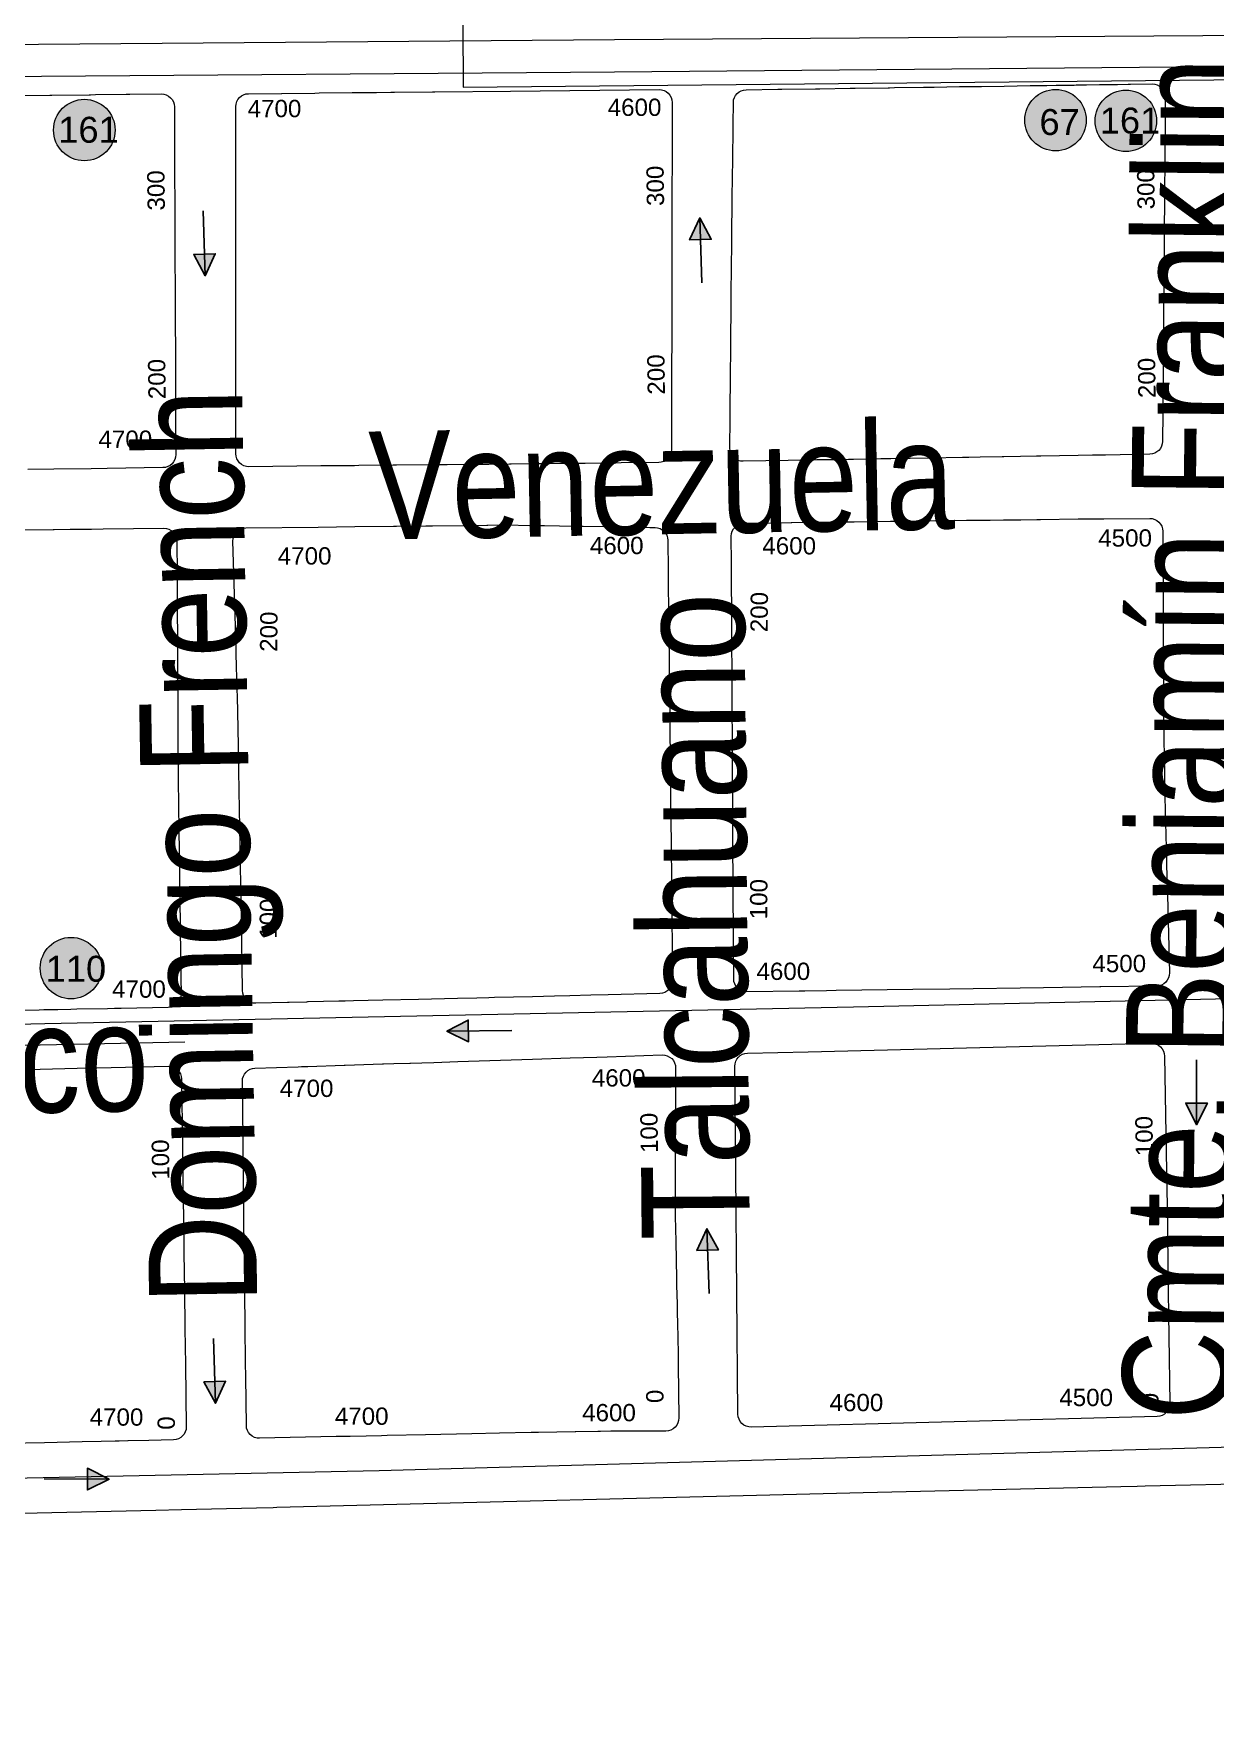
# Model space of a CAD drawing. Header units: millimetres. Extents: x 11558 to 23675, y 49449 to 61482.
# Drawn here: x 15675.9 to 15949.1, y 53271.8 to 53663.4 of the extents above; entities that cross this region are included whole.
import ezdxf

# ---------------------------------------------------------------- set-up
doc = ezdxf.new("R2010")
doc.units = ezdxf.units.MM
for name, color, linetype in [('0. plano base - nombres calles', 22, 'Continuous'), ('0. Plano Base - PLANO', 254, 'Continuous'), ('0. Plano base - sentido calles', 253, 'Continuous'), ('7. puesta en valor CC la lucila', 212, 'Continuous'), ('numeración', 7, 'Continuous')]:
    doc.layers.add(name, color=color, linetype=linetype)
for name, color, linetype, true_color in [('Linea 110 - 1 ida', 7, 'Continuous', 0x940000), ('Linea 110 - 1 Vuelta', 7, 'Continuous', 0x0000a8), ('Linea 110 - 2 Ida', 7, 'Continuous', 0xff3838), ('Linea 110 - 2 Vuelta', 7, 'Continuous', 0x3838ff), ('Linea 161 ida', 7, 'Continuous', 0xd16b6b), ('linea 161 vuelta', 7, 'Continuous', 0x9d070c), ('Linea 67 REGRESO', 7, 'Continuous', 0xe03800)]:
    doc.layers.add(name, color=color, linetype=linetype, true_color=true_color)
doc.layers.get('7. puesta en valor CC la lucila').off()
doc.styles.get("Standard").update_dxf_attribs({"font": 'arial.ttf'})

# ---------------------------------------------------------------- blocks, each defined once
blk = doc.blocks.new('MANZANAS')
at = {"layer": '0. Plano Base - PLANO', "color": 0, "linetype": 'Continuous', "lineweight": 5}
for points in [[(5636567.03, 6176104.55), (5636567.89, 6176102.86), (5636568.2, 6176102.27), (5636569.12, 6176100.47), (5636569.39, 6176099.93), (5636570.36, 6176098.03), (5636573.46, 6176091.95), (5636573.49, 6176091.89), (5636577.27, 6176084.48), (5636577.51, 6176084), (5636577.57, 6176083.89), (5636577.74, 6176083.56), (5636581.22, 6176076.73), (5636581.26, 6176076.64), (5636581.55, 6176076.06), (5636583.53, 6176072.18), (5636583.72, 6176071.82), (5636583.88, 6176071.51), (5636585.08, 6176069.14), (5636585.31, 6176068.7), (5636585.82, 6176067.7), (5636587.2, 6176064.99), (5636589.17, 6176061.11), (5636591.42, 6176056.71), (5636591.78, 6176056), (5636592.5, 6176054.58), (5636592.91, 6176053.78), (5636592.94, 6176053.73), (5636593.17, 6176053.28), (5636593.19, 6176053.23), (5636594.95, 6176049.77), (5636595.59, 6176048.53), (5636596.97, 6176045.81), (5636597.11, 6176045.55), (5636603.21, 6176033.58, -0.406878), (5636601.97, 6176029.58), (5636592.96, 6176024.7), (5636590.33, 6176023.27), (5636587.4, 6176021.68), (5636579.77, 6176017.55), (5636578.92, 6176017.09), (5636575.66, 6176015.33), (5636572.27, 6176013.49), (5636571.95, 6176013.32), (5636567.43, 6176010.87), (5636565.17, 6176009.64), (5636564.7, 6176009.39), (5636563.87, 6176008.94), (5636557.14, 6176005.29), (5636549.29, 6176001.04), (5636547.28, 6175999.96), (5636545.28, 6175998.87), (5636541.68, 6175996.92), (5636540.7, 6175996.39), (5636537.64, 6175994.73), (5636534.25, 6175992.9), (5636533, 6175992.22), (5636519.24, 6175984.76, -0.421916), (5636515.13, 6175986.04), (5636511.97, 6175992.25), (5636510.27, 6175995.6), (5636508.58, 6175998.94), (5636506.95, 6176002.15), (5636505.29, 6176005.41), (5636504.82, 6176006.32), (5636504.69, 6176006.59), (5636503.1, 6176009.72), (5636501.05, 6176013.75), (5636500.85, 6176014.14), (5636498.74, 6176018.29), (5636497.98, 6176019.8), (5636497.13, 6176021.46), (5636497.03, 6176021.67), (5636496.89, 6176021.94), (5636492.99, 6176029.61), (5636489.07, 6176037.39), (5636486.62, 6176042.25), (5636485.11, 6176045.25), (5636481.48, 6176052.42), (5636481.39, 6176052.61), (5636481.29, 6176052.8), (5636479, 6176057.35, -0.406492), (5636480.26, 6176061.35), (5636486.72, 6176064.82), (5636487.11, 6176065.03), (5636487.26, 6176065.11), (5636487.55, 6176065.27), (5636494.38, 6176068.94), (5636494.61, 6176069.07), (5636495.24, 6176069.4), (5636501.42, 6176072.73), (5636502.05, 6176073.07), (5636502.44, 6176073.28), (5636509.15, 6176076.89), (5636509.49, 6176077.07), (5636510.44, 6176077.59), (5636516.36, 6176080.77), (5636516.41, 6176080.8), (5636517.55, 6176081.41), (5636518.58, 6176081.96), (5636523.7, 6176084.72), (5636524.88, 6176085.35), (5636525.18, 6176085.52), (5636527.54, 6176086.79), (5636528.18, 6176087.13), (5636532.83, 6176089.63), (5636538.07, 6176092.45), (5636538.67, 6176092.77), (5636540.31, 6176093.66), (5636540.7, 6176093.86), (5636541.53, 6176094.31), (5636543.38, 6176095.31), (5636544.2, 6176095.75), (5636544.42, 6176095.87), (5636544.65, 6176095.99), (5636544.81, 6176096.08), (5636545.04, 6176096.2), (5636545.3, 6176096.34), (5636545.55, 6176096.47), (5636545.76, 6176096.59), (5636546.02, 6176096.73), (5636546.27, 6176096.86), (5636546.55, 6176097.01), (5636546.74, 6176097.12), (5636547.09, 6176097.3), (5636547.47, 6176097.51), (5636548.08, 6176097.84), (5636548.25, 6176097.93), (5636548.75, 6176098.19), (5636549.19, 6176098.43), (5636549.58, 6176098.64), (5636552.25, 6176100.08), (5636555.59, 6176101.87), (5636555.9, 6176102.04), (5636558.07, 6176103.21), (5636558.53, 6176103.46), (5636562.94, 6176105.83, -0.420937)], [(5636466.44, 6176050.84), (5636469.74, 6176044.46), (5636471.5, 6176041.05), (5636476.95, 6176030.52), (5636481.71, 6176021.32), (5636484.85, 6176015.24), (5636484.98, 6176014.99), (5636485.19, 6176014.59), (5636488.8, 6176007.6), (5636491.06, 6176003.23), (5636492.81, 6175999.85), (5636493.34, 6175998.81), (5636496.82, 6175992.09), (5636499.45, 6175987), (5636503.31, 6175979.54, -0.410404), (5636502.06, 6175975.51), (5636494.43, 6175971.44), (5636493.3, 6175970.84), (5636487.04, 6175967.49), (5636485.92, 6175966.9), (5636482.57, 6175965.11), (5636479.54, 6175963.49), (5636476.96, 6175962.12), (5636471.98, 6175959.47), (5636471.61, 6175959.27), (5636467.38, 6175957.02), (5636463.98, 6175955.21), (5636458.91, 6175952.51), (5636456.17, 6175951.06), (5636448.58, 6175947.02), (5636447.88, 6175946.64), (5636440.87, 6175942.91), (5636439.99, 6175942.44), (5636439.82, 6175942.36), (5636433.62, 6175939.06), (5636433.07, 6175938.77), (5636418.42, 6175930.97, -0.417046), (5636414.35, 6175932.23), (5636408, 6175944.45), (5636407.91, 6175944.62), (5636404.51, 6175951.16), (5636403.86, 6175952.41), (5636399.78, 6175960.26), (5636397.64, 6175964.38), (5636395.83, 6175967.85), (5636392.45, 6175974.35), (5636391.84, 6175975.53), (5636390.61, 6175977.9), (5636390.01, 6175979.06), (5636389.71, 6175979.64), (5636387.85, 6175983.2), (5636384.44, 6175989.78), (5636383.82, 6175990.96), (5636380.13, 6175998.07), (5636379.52, 6175999.24), (5636377.33, 6176003.46, -0.4113), (5636378.58, 6176007.49), (5636385.29, 6176011.07), (5636385.38, 6176011.11), (5636392.08, 6176014.68), (5636393.01, 6176015.18), (5636399.72, 6176018.75), (5636400.68, 6176019.26), (5636404.68, 6176021.39), (5636407.61, 6176022.95), (5636408.34, 6176023.34), (5636416.1, 6176027.47), (5636416.16, 6176027.51), (5636416.56, 6176027.72), (5636432.01, 6176035.95), (5636462.36, 6176052.11, -0.417693)], [(5636612.84, 6176015.15), (5636619.39, 6176002.68), (5636620.53, 6176000.5), (5636620.68, 6176000.23), (5636624.57, 6175992.82), (5636624.64, 6175992.67), (5636624.87, 6175992.24), (5636628.57, 6175985.2), (5636628.64, 6175985.05), (5636632.67, 6175977.39), (5636637.34, 6175968.62), (5636638.86, 6175965.86), (5636641.64, 6175960.81), (5636645.88, 6175953.12), (5636647.31, 6175950.53), (5636650.64, 6175944.49), (5636652.48, 6175941.14), (5636652.58, 6175940.96), (5636661.27, 6175925.21, -0.417367), (5636660.06, 6175921.11), (5636648.74, 6175915.03), (5636648.52, 6175914.92), (5636640.88, 6175910.81), (5636637.02, 6175908.74), (5636617.93, 6175898.49), (5636610.38, 6175894.43), (5636594.76, 6175886.04), (5636592.79, 6175884.99), (5636588.4, 6175882.63), (5636587.23, 6175882), (5636576.58, 6175876.28, -0.416692), (5636572.51, 6175877.53), (5636568.7, 6175884.76), (5636567.79, 6175886.5), (5636565.74, 6175890.39), (5636565.05, 6175891.69), (5636564.92, 6175891.94), (5636561.56, 6175898.34), (5636558.55, 6175904.04), (5636557.51, 6175906.03), (5636553.6, 6175913.45), (5636553.45, 6175913.75), (5636549.6, 6175921.06), (5636549.47, 6175921.31), (5636548.77, 6175922.63), (5636545.32, 6175929.23), (5636544.74, 6175930.28), (5636542.95, 6175933.69), (5636540.67, 6175938.02), (5636538.76, 6175941.66), (5636537.11, 6175944.8), (5636536.59, 6175945.77), (5636535.34, 6175948.15), (5636532.51, 6175953.52), (5636531.41, 6175955.63), (5636531.3, 6175955.83), (5636531.25, 6175955.92), (5636527.75, 6175962.57), (5636524.82, 6175968.14, -0.41211), (5636526.06, 6175972.18), (5636531.96, 6175975.35), (5636532.07, 6175975.4), (5636533.11, 6175975.96), (5636535.67, 6175977.34), (5636535.75, 6175977.38), (5636540.63, 6175979.99), (5636545.34, 6175982.52), (5636547.43, 6175983.64), (5636548.21, 6175984.06), (5636548.52, 6175984.22), (5636553.14, 6175986.69), (5636553.21, 6175986.73), (5636555.89, 6175988.17), (5636556.09, 6175988.28), (5636559.9, 6175990.32), (5636571.41, 6175996.49), (5636576.24, 6175999.07), (5636578.93, 6176000.52), (5636582.47, 6176002.39), (5636585.69, 6176004.14), (5636586.45, 6176004.55), (5636594.13, 6176008.66), (5636599.41, 6176011.45), (5636608.79, 6176016.41, -0.415003)], [(5636512.23, 6175960.54), (5636513.36, 6175958.42), (5636514.44, 6175956.38), (5636514.47, 6175956.33), (5636515.12, 6175955.11), (5636517.18, 6175951.24), (5636519.65, 6175946.61), (5636519.88, 6175946.18), (5636521.8, 6175942.58), (5636521.95, 6175942.3), (5636523.75, 6175938.92), (5636523.8, 6175938.81), (5636524.16, 6175938.16), (5636525.79, 6175935.08), (5636526.06, 6175934.59), (5636527.87, 6175931.18), (5636531.94, 6175923.55), (5636532.72, 6175922.09), (5636536.01, 6175915.91), (5636536.43, 6175915.13), (5636536.87, 6175914.3), (5636540.92, 6175906.71), (5636541.46, 6175905.68), (5636543.07, 6175902.67), (5636544.92, 6175899.2), (5636545.5, 6175898.1), (5636549.12, 6175891.32), (5636553.17, 6175883.71), (5636560.12, 6175870.67, -0.41033), (5636558.92, 6175866.63), (5636548.43, 6175860.86), (5636544.93, 6175858.94), (5636540.71, 6175856.62), (5636537.57, 6175854.89), (5636533.14, 6175852.45), (5636525.44, 6175848.22), (5636524.27, 6175847.57), (5636521.84, 6175846.23), (5636517.94, 6175844.09), (5636510.03, 6175839.74), (5636502.77, 6175835.75), (5636496.87, 6175832.5), (5636495.16, 6175831.56), (5636494.18, 6175831.02), (5636493.84, 6175830.83), (5636487.67, 6175827.44), (5636487.52, 6175827.36), (5636487.3, 6175827.23), (5636483.83, 6175825.32), (5636483.65, 6175825.22), (5636483.43, 6175825.11), (5636477.04, 6175821.59, -0.416474), (5636472.96, 6175822.8), (5636467.56, 6175832.78), (5636465.24, 6175837.1), (5636461.2, 6175844.57), (5636459.38, 6175847.94), (5636457.69, 6175851.06), (5636457.07, 6175852.21), (5636454.96, 6175856.13), (5636453.05, 6175859.65), (5636448.8, 6175867.52), (5636446.15, 6175872.43), (5636444.13, 6175876.17), (5636440.58, 6175882.56), (5636440.51, 6175882.69), (5636439.89, 6175883.81), (5636435.78, 6175891.18), (5636435.22, 6175892.2), (5636435.1, 6175892.41), (5636431.44, 6175898.99), (5636423.08, 6175914, -0.419528), (5636424.29, 6175918.1), (5636439.09, 6175925.99), (5636446.51, 6175929.95), (5636454.41, 6175934.16), (5636455.03, 6175934.49), (5636461, 6175937.68), (5636462.36, 6175938.4), (5636469.98, 6175942.46), (5636473.49, 6175944.33), (5636473.7, 6175944.45), (5636477.66, 6175946.56), (5636482.22, 6175948.83), (5636484.21, 6175949.82), (5636485.36, 6175950.4), (5636488.43, 6175951.93), (5636492.58, 6175954), (5636493.33, 6175954.37), (5636497.67, 6175956.53), (5636497.77, 6175956.58), (5636500.55, 6175957.97), (5636501.18, 6175958.28), (5636507.15, 6175961.26), (5636508.24, 6175961.81, -0.406556)], [(5636706.07, 6175832.88), (5636623.91, 6175787.42, -0.419234), (5636619.81, 6175788.64), (5636593.61, 6175837.97), (5636582.05, 6175859.72, -0.409702), (5636583.25, 6175863.75), (5636595.54, 6175870.52), (5636665.08, 6175908.85, -0.416351), (5636669.16, 6175907.65), (5636677.76, 6175891.78), (5636679.83, 6175887.96), (5636685.7, 6175877.06), (5636687.93, 6175872.92), (5636692.64, 6175864.14), (5636707.26, 6175836.93, -0.410551)], [(5636606.82, 6175777.52), (5636596, 6175771.84), (5636595.68, 6175771.67), (5636595.5, 6175771.58), (5636593.43, 6175770.47), (5636592.87, 6175770.17), (5636588.43, 6175767.78), (5636588.29, 6175767.71), (5636580.85, 6175763.65), (5636580.52, 6175763.46), (5636579.33, 6175762.82), (5636572.93, 6175759.32), (5636567.32, 6175756.26), (5636557.9, 6175751.12), (5636550.1, 6175746.86), (5636548.95, 6175746.23), (5636545.85, 6175744.54), (5636542.57, 6175742.75), (5636539.73, 6175741.2), (5636524.2, 6175732.72, -0.415965), (5636520.12, 6175733.93), (5636517.47, 6175738.86), (5636514.8, 6175743.84), (5636513.27, 6175746.67), (5636513.2, 6175746.82), (5636509.35, 6175754.06), (5636509.31, 6175754.13), (5636505.57, 6175761.15), (5636505.35, 6175761.56), (5636501.84, 6175768.13), (5636501.34, 6175769.08), (5636501.08, 6175769.56), (5636497.25, 6175776.73), (5636497.19, 6175776.85), (5636497.01, 6175777.19), (5636493.12, 6175784.47), (5636492.87, 6175784.94), (5636489.26, 6175791.7), (5636489.02, 6175792.16), (5636482.61, 6175804.16, -0.408051), (5636483.79, 6175808.19), (5636492.52, 6175813.09), (5636493.15, 6175813.45), (5636494.44, 6175814.17), (5636501.8, 6175818.3), (5636502.01, 6175818.42), (5636509.55, 6175822.65), (5636509.69, 6175822.73), (5636511.79, 6175823.9), (5636515.06, 6175825.74), (5636515.15, 6175825.79), (5636517.47, 6175827.09), (5636519.9, 6175828.45), (5636524.69, 6175831.14), (5636539.8, 6175839.62), (5636547.38, 6175843.87), (5636552.73, 6175846.88), (5636554.87, 6175848.08), (5636565.96, 6175854.3, -0.424866), (5636570.09, 6175853.06), (5636572.72, 6175847.96), (5636573.14, 6175847.13), (5636573.18, 6175847.07), (5636576.61, 6175840.39), (5636577.78, 6175838.12), (5636580.31, 6175833.2), (5636580.44, 6175832.94), (5636581.5, 6175830.88), (5636582.64, 6175828.68), (5636584.58, 6175824.89), (5636585.83, 6175822.6), (5636588.63, 6175817.47), (5636592.73, 6175809.93), (5636593.47, 6175808.58), (5636595.56, 6175804.75), (5636595.8, 6175804.31), (5636596.77, 6175802.52), (5636597.41, 6175801.35), (5636597.64, 6175800.93), (5636601.02, 6175794.73), (5636601.21, 6175794.37), (5636602.3, 6175792.37), (5636608.07, 6175781.59, -0.416427)]]:
    blk.add_lwpolyline(points, format="xyb", close=True, dxfattribs=at)
for points in [[(5636486.3, 6176064.6), (5636486.3, 6176064.6)], [(5636394.03, 6175917.92), (5636394.03, 6175917.92)], [(5636597.14, 6175772.44), (5636597.14, 6175772.44)]]:
    blk.add_lwpolyline(points, close=True, dxfattribs=at)
for points in [[(5636331.53, 6175982.59), (5636337.97, 6175986.03), (5636338.2, 6175986.15), (5636338.37, 6175986.24), (5636345.98, 6175990.29), (5636346.22, 6175990.42), (5636347.23, 6175990.96), (5636353.51, 6175994.3), (5636353.64, 6175994.37), (5636354.29, 6175994.72), (5636360.69, 6175998.13, -0.416078), (5636364.75, 6175996.87), (5636367.59, 6175991.47), (5636371.29, 6175984.41), (5636371.92, 6175983.21), (5636375.28, 6175976.81), (5636376.01, 6175975.41), (5636377.77, 6175972.05), (5636379.37, 6175969.01), (5636380, 6175967.81), (5636381.76, 6175964.45), (5636383.61, 6175960.93), (5636383.74, 6175960.68), (5636383.9, 6175960.37), (5636387.09, 6175954.29), (5636387.36, 6175953.77), (5636387.4, 6175953.71), (5636391.49, 6175945.9), (5636391.6, 6175945.69), (5636391.63, 6175945.64), (5636395.52, 6175938.22), (5636396.77, 6175935.84), (5636396.83, 6175935.71), (5636397.26, 6175934.9), (5636397.33, 6175934.77), (5636399.28, 6175931.05), (5636402.11, 6175925.64, -0.411124), (5636400.88, 6175921.61), (5636389.54, 6175915.5), (5636386.28, 6175913.75), (5636378.68, 6175909.66), (5636373.39, 6175906.81)], [(5636377.39, 6175893.18), (5636384.94, 6175897.22), (5636385.13, 6175897.31), (5636388.44, 6175899.08), (5636391.51, 6175900.72), (5636392.75, 6175901.38), (5636395.14, 6175902.66), (5636407.51, 6175909.27, -0.416011), (5636411.58, 6175908.02), (5636415.18, 6175901.19), (5636419.76, 6175892.47), (5636421.24, 6175889.66), (5636423.75, 6175884.89), (5636424.3, 6175883.85), (5636425.77, 6175881.05), (5636427.84, 6175877.11), (5636428, 6175876.81), (5636431.42, 6175870.31), (5636431.72, 6175869.75), (5636431.79, 6175869.61), (5636431.82, 6175869.56), (5636432.52, 6175868.21), (5636432.77, 6175867.75), (5636436.43, 6175860.79), (5636436.61, 6175860.46), (5636436.65, 6175860.38), (5636440.74, 6175852.75), (5636440.82, 6175852.6), (5636442.09, 6175850.24), (5636443.12, 6175848.32), (5636444.77, 6175845.24), (5636444.89, 6175845.01), (5636448.72, 6175837.88), (5636448.78, 6175837.76), (5636452.83, 6175830.2), (5636457.01, 6175822.41), (5636460.75, 6175815.45, -0.412241), (5636459.54, 6175811.39), (5636456.32, 6175809.64), (5636449.97, 6175806.18), (5636448.62, 6175805.44), (5636447.19, 6175804.66), (5636440.95, 6175801.27), (5636439.71, 6175800.59), (5636437.07, 6175799.15), (5636434.7, 6175797.86), (5636434.27, 6175797.63), (5636433.3, 6175797.1), (5636428.09, 6175794.26)], [(5636437.29, 6175783.7), (5636439.83, 6175785.09), (5636447.35, 6175789.22), (5636451.16, 6175791.31), (5636451.33, 6175791.41), (5636465.81, 6175799.35, -0.416828), (5636469.89, 6175798.14), (5636472.57, 6175793.15), (5636476.64, 6175785.56), (5636476.92, 6175785.05), (5636480.66, 6175778.07), (5636483.56, 6175772.67), (5636484.75, 6175770.46), (5636488.53, 6175763.42), (5636488.95, 6175762.62), (5636492.99, 6175755.11), (5636493.11, 6175754.87), (5636497, 6175747.63), (5636497.18, 6175747.3), (5636501.14, 6175739.92), (5636507.93, 6175727.26, -0.411559), (5636506.73, 6175723.21), (5636501.74, 6175720.47), (5636497.54, 6175718.17), (5636497.42, 6175718.1), (5636495.69, 6175717.16), (5636495.57, 6175717.09), (5636494.86, 6175716.7), (5636492.01, 6175715.14), (5636488.18, 6175713.04), (5636480.54, 6175708.85), (5636472.87, 6175704.66)]]:
    blk.add_lwpolyline(points, format="xyb", dxfattribs=at)
blk.add_lwpolyline([(5636411.11, 6175652.35), (5636510.55, 6175706.91), (5636515.8, 6175709.79), (5636530.99, 6175718.13), (5636534.38, 6175719.98), (5636535.12, 6175720.39), (5636653.86, 6175785.9), (5636706.1, 6175814.65), (5636709.4, 6175816.47), (5636711.02, 6175817.36), (5636735.52, 6175830.84)], dxfattribs=at)
blk = doc.blocks.new('67 vuelta')
at = {"layer": 'Linea 67 REGRESO', "lineweight": 211, "true_color": 0xededed}
h = blk.add_hatch(color=7, dxfattribs=at)
h.dxf.hatch_style = 1
edge = h.paths.add_edge_path()
edge.add_arc((0, 0), 7.11, 0, 360)
at = {"layer": 'Linea 67 REGRESO', "lineweight": 15}
blk.add_circle((0, 0), 7.11, dxfattribs=at)
at = {"layer": 'Linea 67 REGRESO', "lineweight": 15, "insert": (-3.72, 2.57), "char_height": 6, "attachment_point": 1}
blk.add_mtext_dynamic_manual_height_columns('67', width=16.4579, gutter_width=12.5, heights=[0], dxfattribs=at)
blk = doc.blocks.new('161vuelta')
at = {"layer": 'linea 161 vuelta', "lineweight": 211, "true_color": 0xededed}
h = blk.add_hatch(color=7, dxfattribs=at)
h.dxf.hatch_style = 1
edge = h.paths.add_edge_path()
edge.add_arc((0, 0), 7.11, 0, 360)
at = {"layer": 'linea 161 vuelta', "lineweight": 9}
blk.add_circle((0, 0), 7.11, dxfattribs=at)
at = {"layer": 'linea 161 vuelta', "lineweight": 9, "insert": (-6.03, 3.07), "char_height": 6, "attachment_point": 1}
blk.add_mtext_dynamic_manual_height_columns('161', width=16.4579, gutter_width=12.5, heights=[0], dxfattribs=at)
blk = doc.blocks.new('110 2 ida')
at = {"layer": 'Linea 110 - 2 Ida', "lineweight": 211, "true_color": 0xededed}
h = blk.add_hatch(color=7, dxfattribs=at)
h.dxf.hatch_style = 1
edge = h.paths.add_edge_path()
edge.add_arc((0, 0), 7.11, 0, 360)
at = {"layer": 'Linea 110 - 2 Ida', "lineweight": 9}
blk.add_circle((0, 0), 7.11, dxfattribs=at)
at = {"layer": 'Linea 110 - 2 Ida', "lineweight": 15, "insert": (-5.85, 2.85), "char_height": 6, "attachment_point": 1}
blk.add_mtext_dynamic_manual_height_columns('110', width=16.4579, gutter_width=12.5, heights=[0], dxfattribs=at)

msp = doc.modelspace()

# ---------------------------------------------------------------- hatches: boundary and pattern name
at = {"layer": '0. Plano base - sentido calles', "linetype": 'Continuous', "lineweight": 25, "ltscale": 2, "true_color": 0x1a1a1a}
h = msp.add_hatch(color=250, dxfattribs=at)
h.dxf.hatch_style = 1
h.paths.add_polyline_path([(15829.9, 53620.83), (15827.57, 53615.75), (15830.06, 53615.83)])
h.paths.add_polyline_path([(15829.9, 53620.83), (15830.06, 53615.83), (15832.56, 53615.91)])
h = msp.add_hatch(color=250, dxfattribs=at)
h.dxf.hatch_style = 1
h.paths.add_polyline_path([(15715.54, 53607.46), (15717.88, 53612.54), (15715.38, 53612.46)])
h.paths.add_polyline_path([(15715.54, 53607.46), (15715.38, 53612.46), (15712.88, 53612.37)])
h = msp.add_hatch(color=250, dxfattribs=at)
h.dxf.hatch_style = 1
h.paths.add_polyline_path([(15771.42, 53432.74), (15776.44, 53430.29), (15776.42, 53432.79)])
h.paths.add_polyline_path([(15771.42, 53432.74), (15776.42, 53432.79), (15776.39, 53435.29)])
h = msp.add_hatch(color=250, dxfattribs=at)
h.dxf.hatch_style = 1
h.paths.add_polyline_path([(15944.81, 53411.1), (15947.31, 53416.11), (15944.81, 53416.1)])
h.paths.add_polyline_path([(15944.81, 53411.1), (15944.81, 53416.1), (15942.31, 53416.1)])
h = msp.add_hatch(color=250, dxfattribs=at)
h.dxf.hatch_style = 1
h.paths.add_polyline_path([(15831.58, 53387.06), (15829.25, 53381.98), (15831.74, 53382.06)])
h.paths.add_polyline_path([(15831.58, 53387.06), (15831.74, 53382.06), (15834.24, 53382.14)])
h = msp.add_hatch(color=250, dxfattribs=at)
h.dxf.hatch_style = 1
h.paths.add_polyline_path([(15717.92, 53346.7), (15720.26, 53351.77), (15717.76, 53351.69)])
h.paths.add_polyline_path([(15717.92, 53346.7), (15717.76, 53351.69), (15715.26, 53351.61)])
h = msp.add_hatch(color=250, dxfattribs=at)
h.dxf.hatch_style = 1
h.paths.add_polyline_path([(15693.3, 53329.13), (15688.31, 53331.65), (15688.3, 53329.15)])
h.paths.add_polyline_path([(15693.3, 53329.13), (15688.3, 53329.15), (15688.29, 53326.65)])

# ---------------------------------------------------------------- linework, layer by layer
at = {"layer": '0. Plano base - sentido calles', "color": 250, "linetype": 'Continuous', "lineweight": 25, "ltscale": 2, "true_color": 0x1a1a1a}
for points in [[(15715.05, 53622.45), (15715.54, 53607.46), (15712.88, 53612.37), (15717.88, 53612.54), (15715.54, 53607.46)], [(15830.39, 53605.83), (15829.9, 53620.83), (15832.56, 53615.91), (15827.57, 53615.75), (15829.9, 53620.83)], [(15786.42, 53432.89), (15771.42, 53432.74), (15776.39, 53435.29), (15776.44, 53430.29), (15771.42, 53432.74)], [(15944.8, 53426.1), (15944.81, 53411.1), (15942.31, 53416.1), (15947.31, 53416.11), (15944.81, 53411.1)], [(15832.07, 53372.06), (15831.58, 53387.06), (15834.24, 53382.14), (15829.25, 53381.98), (15831.58, 53387.06)], [(15717.44, 53361.69), (15717.92, 53346.7), (15715.26, 53351.61), (15720.26, 53351.77), (15717.92, 53346.7)], [(15678.3, 53329.19), (15693.3, 53329.13), (15688.29, 53326.65), (15688.31, 53331.65), (15693.3, 53329.13)]]:
    msp.add_lwpolyline(points, dxfattribs=at)
at = {"layer": 'Linea 110 - 1 ida', "lineweight": 15}
msp.add_lwpolyline([(15615.11, 53328.21), (15755.79, 53331.15), (15930.72, 53336), (16195.93, 53343.25), (16360.55, 53345.69), (16523.65, 53350.19), (16726.63, 53352.29), (16933.54, 53355.94, -0.316196), (16952.87, 53344.63, -0.164326), (16951.78, 53311.63, 0.100208), (16953.05, 53283.31), (16962.58, 53240.26)], format="xyb", dxfattribs=at)
at = {"layer": 'Linea 110 - 1 Vuelta', "lineweight": 15}
msp.add_lwpolyline([(16994.6, 53170.95), (16972.72, 53277.24), (16965.21, 53307.86, -0.110618), (16964.09, 53337.36), (16971.17, 53392.39), (16970.87, 53457.14), (16961.6, 53460.15), (16779.15, 53456.47), (16637.46, 53456.21), (16322.54, 53449.46), (16141.1, 53444.38), (15865.44, 53438.31), (15678.43, 53434.46), (15459.52, 53429.23)], format="xyb", dxfattribs=at)
at = {"layer": 'Linea 110 - 2 Ida', "lineweight": 15}
msp.add_lwpolyline([(15015.27, 53484.51), (15013.95, 53617.41, -0.390535), (15020.98, 53628.12), (15141.97, 53637.1, -0.455931), (15149.53, 53629.49), (15146.47, 53422.54, 0.395352), (15150.01, 53418.65), (15710.82, 53430.27)], format="xyb", dxfattribs=at)
at = {"layer": 'Linea 161 ida', "lineweight": 15}
msp.add_lwpolyline([(15038.53, 53630.5), (15295.58, 53649.16), (15371.25, 53654.67), (15484.23, 53659.53), (15810.17, 53662.07), (16225.4, 53664.88), (16529.57, 53667.04), (16965.89, 53670.07), (17201.7, 53671.86), (17517.89, 53678), (17563.08, 53658.66), (17581.23, 53686.03), (17603.13, 53700.55), (17634.67, 53705.92), (17684.92, 53701.24), (17730.71, 53684.71), (17931.54, 53691), (18114.3, 53694.88), (18298.16, 53701.83), (18520.75, 53709.01), (18726.26, 53714.34), (19024.98, 53724), (19387.6, 53734.8), (19584.12, 53739.87)], dxfattribs=at)
at = {"layer": 'linea 161 vuelta', "lineweight": 15}
msp.add_lwpolyline([(15038.75, 53623.07), (15295.8, 53641.74), (15371.42, 53647.24), (15484.3, 53652.1), (15810.19, 53654.64), (16225.53, 53658.24), (16529.77, 53660.88), (16966.01, 53664.43), (17201.71, 53664.96), (17517.3, 53670.55), (17564.2, 53650.49), (17583.4, 53679.44), (17604.26, 53693.26), (17634.79, 53698.47), (17684.26, 53693.86), (17730.22, 53677.26), (17931.84, 53682.37), (18114.38, 53687.45), (18298.11, 53692.27), (18521.07, 53699.63), (18726.15, 53705.18), (19024.76, 53715.48), (19386.98, 53724.26), (19578.21, 53730.44)], dxfattribs=at)
at = {"layer": 'Linea 67 REGRESO', "lineweight": 15}
msp.add_lwpolyline([(15766.63, 54247.66), (15771.31, 54110.87), (15775.95, 54019.29), (15773.96, 53882.24), (15775.22, 53651.05), (16201.26, 53655.21), (16569.81, 53657.95), (16985.61, 53660.59), (17209.87, 53661.8), (17209.94, 53657.87), (17090.5, 53486.53), (16985.42, 53372.69)], dxfattribs=at)

# ---------------------------------------------------------------- block references
at = {"layer": '0. Plano Base - PLANO', "color": 28, "lineweight": 5, "true_color": 0x0d0d0d, "rotation": 332.5463477508169}
msp.add_blockref('MANZANAS', (-7833237.48, -2828296.13), dxfattribs=at)
at = {"layer": '7. puesta en valor CC la lucila', "color": 250, "lineweight": 30, "rotation": 332.5463477508169}
msp.add_blockref('MANZANAS', (-7833237.48, -2828296.13), dxfattribs=at)
at = {"layer": 'Linea 110 - 2 Vuelta', "lineweight": 15}
msp.add_blockref('110 2 ida', (15684.51, 53447.33), dxfattribs=at)
at = {"layer": 'linea 161 vuelta', "lineweight": 15}
for p in [(15687.59, 53641.15), (15928.44, 53643.28)]:
    msp.add_blockref('161vuelta', p, dxfattribs=at)
at = {"layer": 'Linea 67 REGRESO', "lineweight": 15}
msp.add_blockref('67 vuelta', (15912.18, 53643.44), dxfattribs=at)

# ---------------------------------------------------------------- texts
at = {"layer": '0. plano base - nombres calles', "color": 250, "lineweight": 15, "true_color": 0x1a1a1a, "char_height": 25, "attachment_point": 1}
for s, insert, rotation in [('{\\fArial Narrow|b0|i0|c0|p34;Cmte. Benjamín Franklin}', (15927.55, 53342.97), 89.4072), ('{\\fArial Narrow|b0|i0|c0|p34;Domingo French}', (15702.6, 53369.38), 90.9559), ('{\\fArial Narrow|b0|i0|c0|p34;Venezuela}', (15753.17, 53571.4), 1.0744), ('{\\fArial Narrow|b0|i0|c0|p34;Talcahuano}', (15816.48, 53384.31), 90.4724), ('{\\fArial Narrow|b0|i0|c0|p34;Méjico}', (15619.53, 53437.82), 1.0744)]:
    msp.add_mtext_dynamic_manual_height_columns(s, width=329.255, gutter_width=12.5, heights=[0], dxfattribs=dict(at, insert=insert, rotation=rotation))
at = {"layer": 'numeración', "color": 251, "true_color": 0x606162, "char_height": 4, "attachment_point": 1}
for s, insert in [('4700', (15725.35, 53648.13)), ('4600', (15808.61, 53648.42)), ('4700', (15690.86, 53571.65)), ('4600', (15804.49, 53547.07)), ('4600', (15844.37, 53547)), ('4500', (15922.05, 53548.81)), ('4700', (15732.32, 53544.66)), ('4600', (15843.02, 53448.59)), ('4500', (15920.7, 53450.39)), ('4700', (15694.01, 53444.48)), ('4600', (15804.94, 53423.94)), ('4700', (15732.77, 53421.53)), ('4500', (15913.05, 53350.03)), ('4700', (15745.52, 53345.7)), ('4600', (15802.71, 53346.52)), ('4600', (15859.92, 53348.86)), ('4700', (15688.82, 53345.5))]:
    msp.add_mtext_dynamic_manual_height_columns(s, width=16.0314, gutter_width=12.5, heights=[0], dxfattribs=dict(at, insert=insert))
for s, insert, rotation in [('300', (15702.23, 53622.5), 90.774), ('300', (15817.67, 53623.56), 90.774), ('300', (15931.13, 53622.76), 90.774), ('200', (15817.86, 53579.93), 90.774), ('200', (15702.42, 53578.87), 90.774), ('200', (15931.33, 53579.13), 90.774), ('200', (15841.61, 53525.02), 89.5123), ('200', (15728.2, 53520.49), 89.5123), ('100', (15841.49, 53458.63), 89.5123), ('100', (15728.09, 53454.1), 89.5123), ('100', (15816.26, 53404.52), 90.774), ('100', (15930.72, 53403.78), 90.774), ('100', (15703.27, 53398.35), 90.774), ('0', (15817.54, 53346.7), 90.774), ('0', (15932, 53345.96), 90.774), ('0', (15704.55, 53340.53), 90.774)]:
    msp.add_mtext_dynamic_manual_height_columns(s, width=16.0314, gutter_width=12.5, heights=[0], dxfattribs=dict(at, insert=insert, rotation=rotation))

doc.saveas('drawing.dxf')
